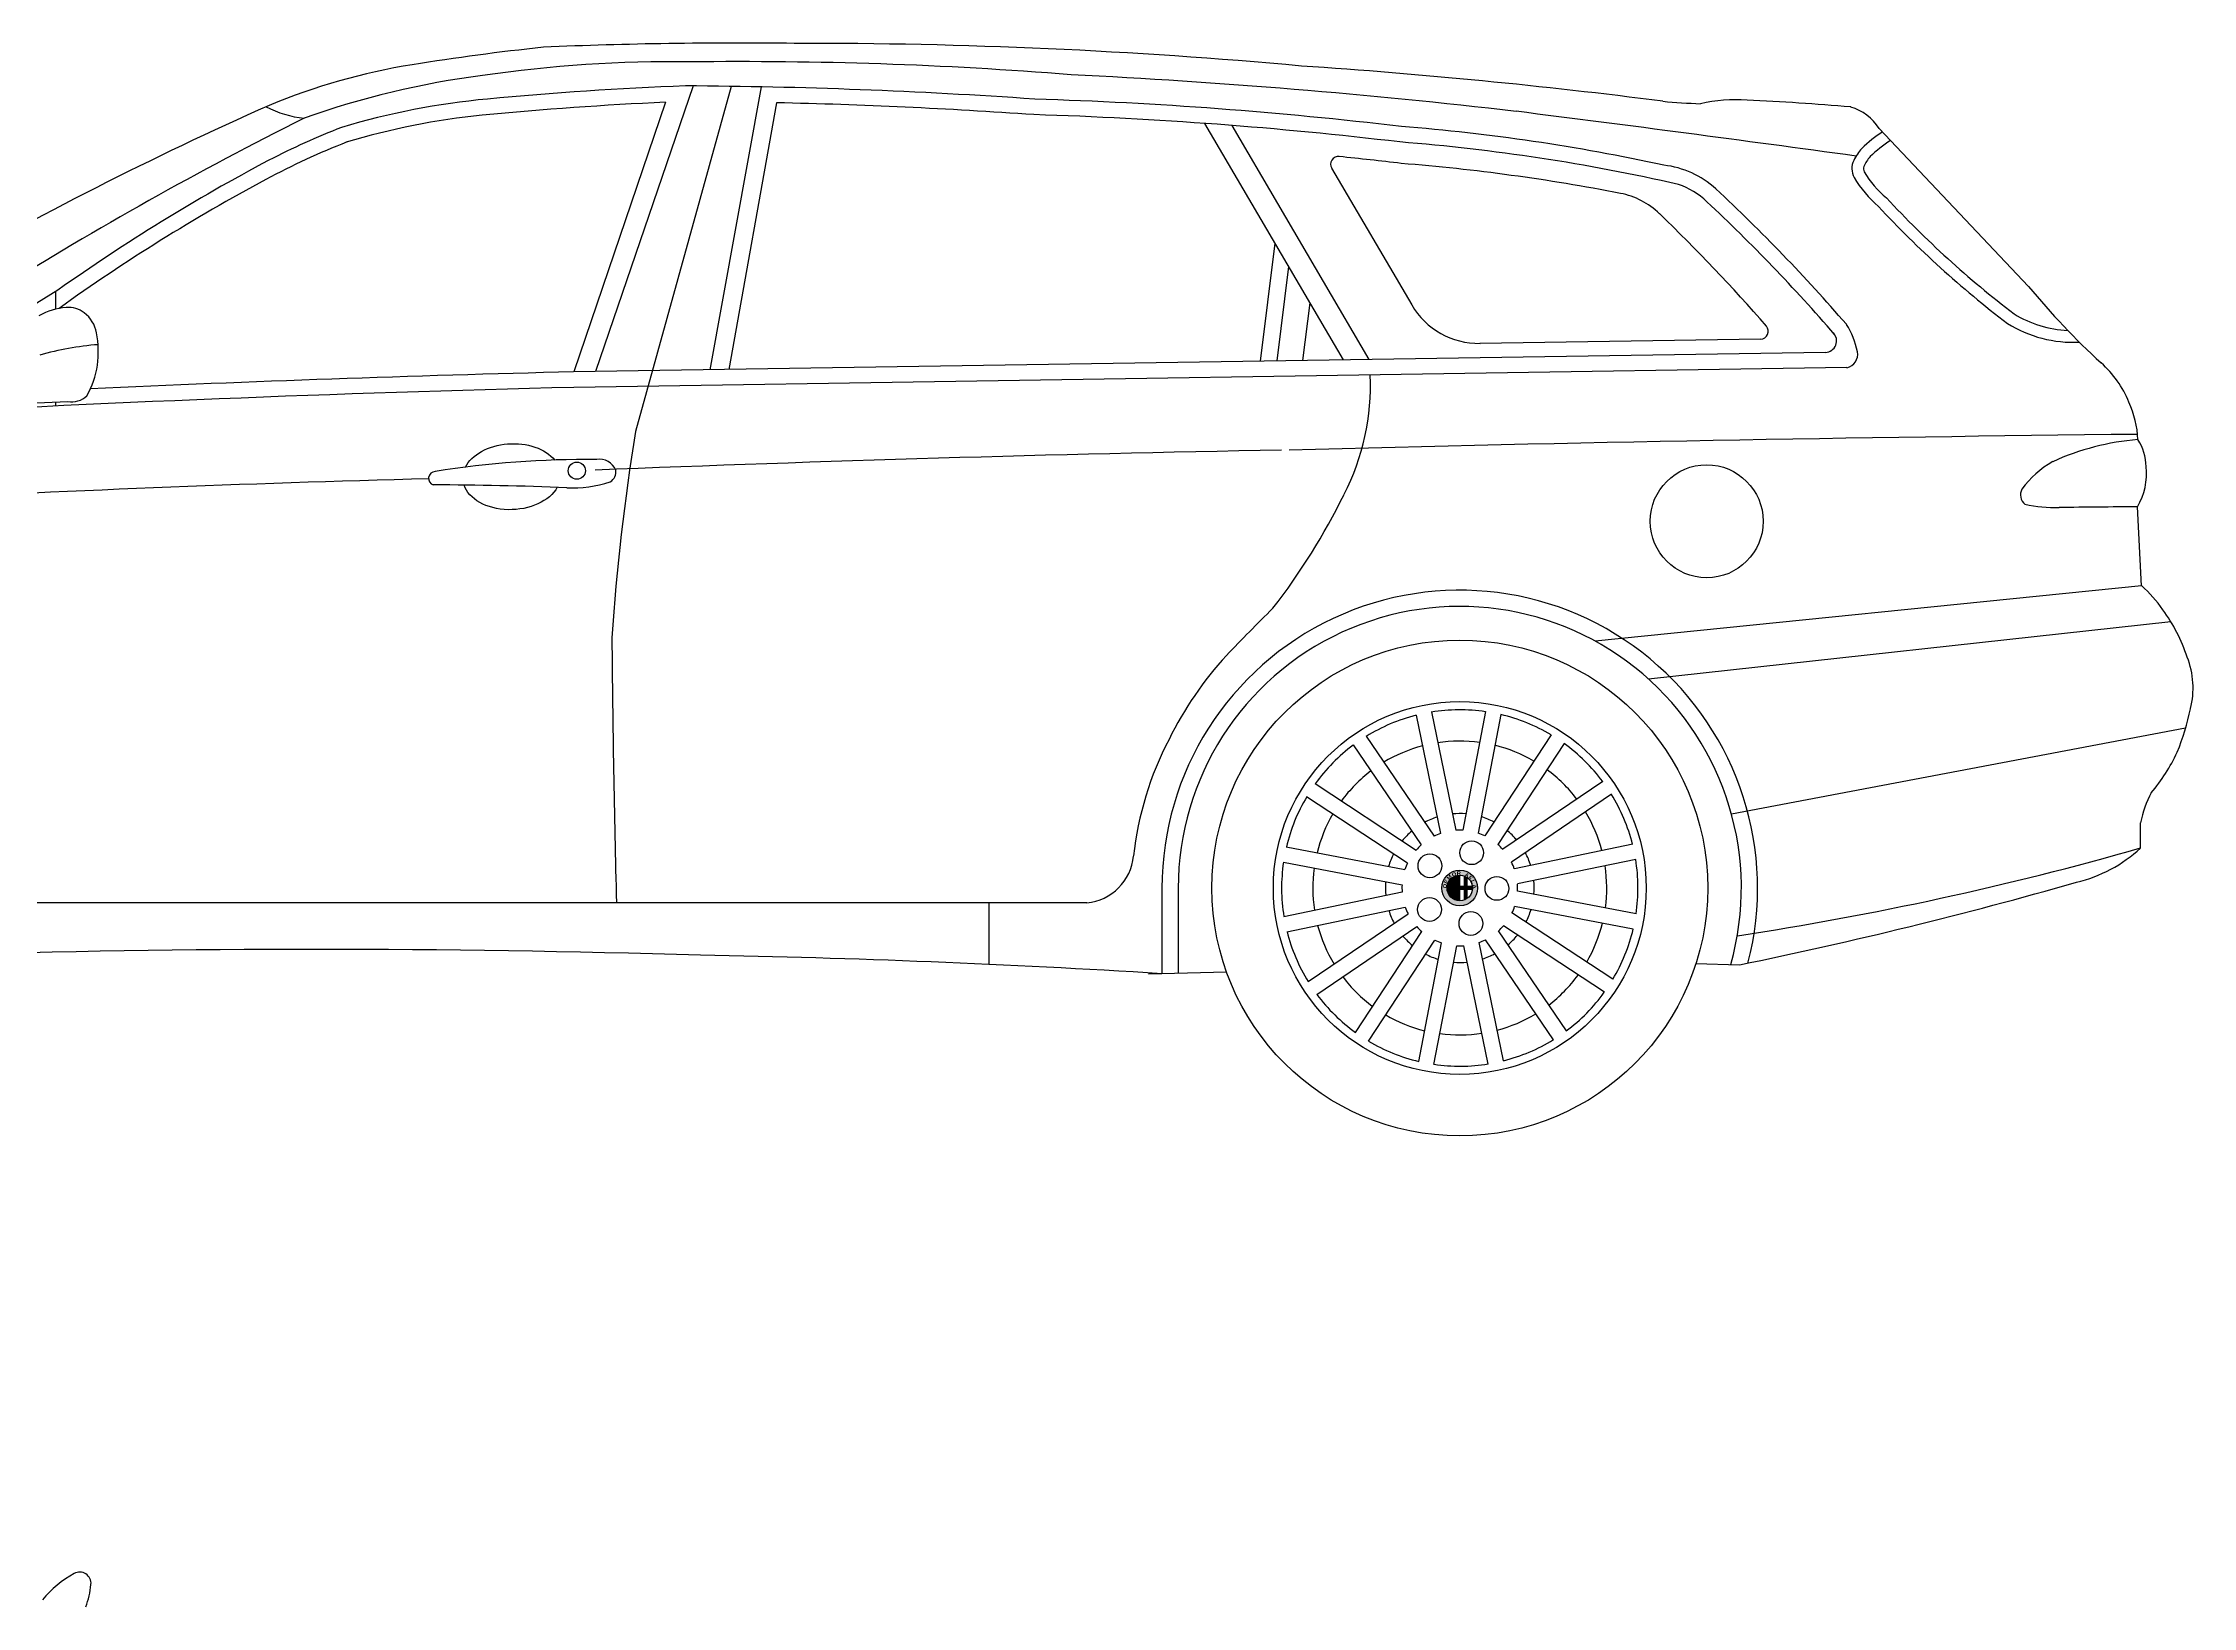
# Model space of a CAD drawing. Header units: millimetres. Extents: x 116290 to 180258, y 22146 to 121276.
# Drawn here: x 156076 to 158842, y 48008 to 50021 of the extents above; entities that cross this region are included whole.
import ezdxf

# ---------------------------------------------------------------- set-up
doc = ezdxf.new("R2010")
doc.units = ezdxf.units.MM
doc.styles.add('ALFA', font='')
doc.styles.get('ALFA').set_extended_font_data('Arial Black')

# ---------------------------------------------------------------- blocks, each defined once
blk = doc.blocks.new('A$C387A49CC')
h = blk.add_hatch(color=256)
edge = h.paths.add_edge_path()
edge.add_arc((3497.6, 319), 23, 180, 540, ccw=False)
edge = h.paths.add_edge_path(flags=16)
edge.add_arc((3497.6, 319), 16.4, 180, 540, ccw=False)
h = blk.add_hatch(color=256)
edge = h.paths.add_edge_path(flags=16)
edge.add_arc((3492.1, 323.1), 0.79, 353.0752, 435.4624)
edge.add_line((3492.3, 323.9), (3488.7, 323.9))
edge.add_line((3488.7, 323.9), (3488.7, 324.9))
edge.add_line((3488.7, 324.9), (3492.2, 324.9))
edge.add_arc((3491.8, 326), 1.16, 289.0926, 367.0138)
edge.add_line((3493, 326.1), (3488.7, 326.1))
edge.add_line((3488.7, 326.1), (3488.7, 327))
edge.add_line((3488.7, 327), (3486, 327))
edge.add_line((3486, 327), (3486, 327.3))
edge.add_line((3486, 327.3), (3485.6, 327.3))
edge.add_arc((3489.2, 322.3), 6.19, 485.6522, 520.7879)
edge.add_arc((3488.5, 323.1), 5.26, 527.0772, 556.0502)
edge.add_arc((3487.2, 322.8), 3.97, 196.0502, 255.0584)
edge.add_arc((3487.9, 325.6), 6.88, 255.465, 267.697)
edge.add_line((3487.7, 318.7), (3492.7, 318.7))
edge.add_arc((3492.7, 318.2), 0.512, 270, 450, ccw=False)
edge.add_line((3492.7, 317.7), (3487.2, 317.7))
edge.add_arc((3487.2, 315.1), 2.59, 450, 630)
edge.add_line((3487.2, 312.5), (3492.6, 312.5))
edge.add_arc((3492.6, 312), 0.475, 270, 450, ccw=False)
edge.add_line((3492.6, 311.6), (3488.7, 311.6))
edge.add_arc((3488.7, 310), 1.53, 450, 630)
edge.add_line((3488.7, 308.5), (3491.3, 308.5))
edge.add_arc((3491.3, 308), 0.475, 270, 450, ccw=False)
edge.add_line((3491.3, 307.5), (3489.7, 307.5))
edge.add_arc((3489.7, 306.8), 0.699, 456.5973, 542.5647)
edge.add_arc((3490.1, 307), 1.06, 188.9401, 253.4184)
edge.add_arc((3490.5, 306.8), 1.17, 189.3553, 228.8734, ccw=False)
edge.add_arc((3489.7, 306.6), 0.27, 457.7314, 527.0675, ccw=False)
edge.add_line((3489.6, 306.9), (3491.3, 306.9))
edge.add_arc((3491.3, 308.1), 1.22, 270, 450)
edge.add_line((3491.3, 309.3), (3488.7, 309.3))
edge.add_arc((3488.7, 309.7), 0.429, 90, 270, ccw=False)
edge.add_line((3488.7, 310.2), (3492.6, 310.2))
edge.add_arc((3492.6, 312.2), 2.05, 270, 450)
edge.add_line((3492.6, 314.2), (3487.2, 314.2))
edge.add_arc((3487.2, 314.8), 0.522, 90, 270, ccw=False)
edge.add_line((3487.2, 315.3), (3492.6, 315.3))
edge.add_arc((3492.6, 318.3), 2.96, 270, 450)
edge.add_line((3492.6, 321.2), (3487.3, 321.2))
edge.add_arc((3487.3, 321.6), 0.424, 180, 270, ccw=False)
edge.add_line((3486.8, 321.6), (3486.8, 322.6))
edge.add_arc((3487.3, 322.6), 0.424, 450, 540, ccw=False)
edge.add_line((3487.3, 323), (3492.9, 323))
edge.add_line((3492.9, 323), (3492.9, 323))
edge = h.paths.add_edge_path(flags=16)
edge.add_line((3495.3, 321.6), (3494.5, 322.4))
edge.add_line((3494.5, 322.4), (3494.5, 323.9))
edge.add_arc((3494, 324.5), 0.768, 303.4845, 326.5155)
edge.add_line((3494.7, 324.1), (3495.5, 324.1))
edge.add_arc((3496.1, 324.5), 0.739, 214.9708, 505.0292)
edge.add_line((3495.5, 324.9), (3494.7, 324.9))
edge.add_arc((3494, 324.5), 0.768, 393.4845, 416.5155)
edge.add_line((3494.5, 325.1), (3494.5, 326.6))
edge.add_line((3494.5, 326.6), (3495.3, 327.4))
edge.add_arc((3495.1, 327.7), 0.424, 311.3596, 491.3596)
edge.add_line((3494.8, 328), (3493.6, 327))
edge.add_line((3493.6, 327), (3493.6, 325.1))
edge.add_arc((3494, 324.5), 0.768, 483.4845, 596.5155)
edge.add_line((3493.6, 323.9), (3493.6, 322))
edge.add_line((3493.6, 322), (3494.8, 321))
edge.add_arc((3495.1, 321.3), 0.424, 228.6404, 408.6404)
h.paths.add_polyline_path([(3487.9, 329.9), (3493.4, 329.9), (3493.4, 328.3), (3487.9, 328.3)], flags=16)
edge = h.paths.add_edge_path(flags=16)
edge.add_arc((3489.6, 330.5), 0.425, 180, 540, ccw=False)
edge = h.paths.add_edge_path(flags=16)
edge.add_arc((3488.4, 330.5), 0.425, 180, 540, ccw=False)
edge = h.paths.add_edge_path(flags=16)
edge.add_arc((3490.7, 330.5), 0.425, 180, 540, ccw=False)
edge = h.paths.add_edge_path(flags=16)
edge.add_arc((3491.8, 330.5), 0.425, 180, 540, ccw=False)
edge = h.paths.add_edge_path(flags=16)
edge.add_arc((3492.9, 330.5), 0.425, 180, 540, ccw=False)
edge = h.paths.add_edge_path()
edge.add_arc((3497.6, 319), 16.4, 90, 270, ccw=False)
edge.add_line((3497.6, 335.4), (3497.6, 302.7))
h = blk.add_hatch(color=256)
edge = h.paths.add_edge_path()
edge.add_line((3513, 320.9), (3507.1, 320.9))
edge.add_line((3507.1, 320.9), (3507.1, 331.3))
edge.add_arc((3497.6, 319), 15.5, 412.2847, 428.2282)
edge.add_line((3503.4, 333.4), (3503.4, 320.9))
edge.add_line((3503.4, 320.9), (3497.9, 320.9))
edge.add_line((3497.9, 320.9), (3497.9, 317.3))
edge.add_line((3497.9, 317.3), (3503.4, 317.3))
edge.add_line((3503.4, 317.3), (3503.4, 304.7))
edge.add_arc((3497.6, 319), 15.5, 291.7718, 307.7153)
edge.add_line((3507.1, 306.8), (3507.1, 317.3))
edge.add_line((3507.1, 317.3), (3513, 317.3))
edge.add_arc((3497.6, 319), 15.5, 353.4699, 366.709)
h = blk.add_hatch(color=256)
edge = h.paths.add_edge_path()
edge.add_arc((3492.1, 323.1), 0.79, 353.0752, 435.4624)
edge.add_line((3492.3, 323.9), (3488.7, 323.9))
edge.add_line((3488.7, 323.9), (3488.7, 324.9))
edge.add_line((3488.7, 324.9), (3492.2, 324.9))
edge.add_arc((3491.8, 326), 1.16, 289.0926, 367.0138)
edge.add_line((3493, 326.1), (3488.7, 326.1))
edge.add_line((3488.7, 326.1), (3488.7, 327))
edge.add_line((3488.7, 327), (3486, 327))
edge.add_line((3486, 327), (3486, 327.3))
edge.add_line((3486, 327.3), (3485.6, 327.3))
edge.add_arc((3489.2, 322.3), 6.19, 485.6522, 520.7879)
edge.add_arc((3488.5, 323.1), 5.26, 527.0772, 556.0502)
edge.add_arc((3487.2, 322.8), 3.97, 196.0502, 255.0584)
edge.add_arc((3487.9, 325.6), 6.88, 255.465, 267.697)
edge.add_line((3487.7, 318.7), (3492.7, 318.7))
edge.add_arc((3492.7, 318.2), 0.512, 270, 450, ccw=False)
edge.add_line((3492.7, 317.7), (3487.2, 317.7))
edge.add_arc((3487.2, 315.1), 2.59, 450, 630)
edge.add_line((3487.2, 312.5), (3492.6, 312.5))
edge.add_arc((3492.6, 312), 0.475, 270, 450, ccw=False)
edge.add_line((3492.6, 311.6), (3488.7, 311.6))
edge.add_arc((3488.7, 310), 1.53, 450, 630)
edge.add_line((3488.7, 308.5), (3491.3, 308.5))
edge.add_arc((3491.3, 308), 0.475, 270, 450, ccw=False)
edge.add_line((3491.3, 307.5), (3489.7, 307.5))
edge.add_arc((3489.7, 306.8), 0.699, 456.5973, 542.5647)
edge.add_arc((3490.1, 307), 1.06, 188.9401, 253.4184)
edge.add_arc((3490.5, 306.8), 1.17, 189.3553, 228.8734, ccw=False)
edge.add_arc((3489.7, 306.6), 0.27, 457.7314, 527.0675, ccw=False)
edge.add_line((3489.6, 306.9), (3491.3, 306.9))
edge.add_arc((3491.3, 308.1), 1.22, 270, 450)
edge.add_line((3491.3, 309.3), (3488.7, 309.3))
edge.add_arc((3488.7, 309.7), 0.429, 90, 270, ccw=False)
edge.add_line((3488.7, 310.2), (3492.6, 310.2))
edge.add_arc((3492.6, 312.2), 2.05, 270, 450)
edge.add_line((3492.6, 314.2), (3487.2, 314.2))
edge.add_arc((3487.2, 314.8), 0.522, 90, 270, ccw=False)
edge.add_line((3487.2, 315.3), (3492.6, 315.3))
edge.add_arc((3492.6, 318.3), 2.96, 270, 450)
edge.add_line((3492.6, 321.2), (3487.3, 321.2))
edge.add_arc((3487.3, 321.6), 0.424, 180, 270, ccw=False)
edge.add_line((3486.8, 321.6), (3486.8, 322.6))
edge.add_arc((3487.3, 322.6), 0.424, 450, 540, ccw=False)
edge.add_line((3487.3, 323), (3492.9, 323))
h = blk.add_hatch(color=256)
h.paths.add_polyline_path([(3487.9, 328.3), (3487.9, 328.5), (3493.4, 328.5), (3493.4, 328.3)])
h.paths.add_polyline_path([(3487.9, 329.2), (3487.9, 329.9), (3493.4, 329.9), (3493.4, 329.2)])
h.paths.add_polyline_path([(3492.5, 330.5, -1), (3493.3, 330.5, -1)])
h.paths.add_polyline_path([(3491.3, 330.5, -1), (3492.2, 330.5, -1)])
h.paths.add_polyline_path([(3490.2, 330.5, -1), (3491.1, 330.5, -1)])
h.paths.add_polyline_path([(3489.1, 330.5, -1), (3490, 330.5, -1)])
h.paths.add_polyline_path([(3488, 330.5, -1), (3488.9, 330.5, -1)])
blk.add_hatch(color=256).paths.add_polyline_path([(3493.4, 329.2), (3493.4, 328.5), (3487.9, 328.5), (3487.9, 329.2)])
h = blk.add_hatch(color=256)
edge = h.paths.add_edge_path()
edge.add_line((3495.3, 321.6), (3494.5, 322.4))
edge.add_line((3494.5, 322.4), (3494.5, 323.9))
edge.add_arc((3494, 324.5), 0.768, 303.4845, 326.5155)
edge.add_line((3494.7, 324.1), (3495.5, 324.1))
edge.add_arc((3496.1, 324.5), 0.739, 214.9708, 505.0292)
edge.add_line((3495.5, 324.9), (3494.7, 324.9))
edge.add_arc((3494, 324.5), 0.768, 393.4845, 416.5155)
edge.add_line((3494.5, 325.1), (3494.5, 326.6))
edge.add_line((3494.5, 326.6), (3495.3, 327.4))
edge.add_arc((3495.1, 327.7), 0.424, 311.3596, 491.3596)
edge.add_line((3494.8, 328), (3493.6, 327))
edge.add_line((3493.6, 327), (3493.6, 325.1))
edge.add_arc((3494, 324.5), 0.768, 483.4845, 596.5155)
edge.add_line((3493.6, 323.9), (3493.6, 322))
edge.add_line((3493.6, 322), (3494.8, 321))
edge.add_arc((3495.1, 321.3), 0.424, 228.6404, 408.6404)
for p, q in [((2475.7, 1330.1), (2357.7, 983.1)), ((2511, 1351.1), (2385.5, 983.6)), ((2559.9, 1350.6), (2437, 906.3)), ((2598.5, 1349.9), (2532.7, 985.8)), ((2618.2, 1329.5), (2557.2, 986.2)), ((3169.3, 1302.9), (3347.6, 998.5)), ((3204.2, 1300.3), (3380.7, 999)), ((4229.5, 1093), (4037.4, 1296.4)), ((3332.7, 1245.2), (3435.8, 1069.3)), ((3259.5, 1149), (3240.9, 996.9)), ((3277.2, 1118.7), (3262.3, 997.2)), ((1690.5, 1086.3), (1690.5, 1063.7)), ((3304.5, 1072.2), (3295.4, 997.7)), ((3884.8, 1025.4), (3523.6, 1019.8)), ((3968.2, 1008.2), (2357.3, 983.1)), ((3995.5, 988.6), (2357.7, 963.1)), ((1581, 939.6), (1706.4, 944.9)), ((1690.5, 944.3), (1690.5, 939.1)), ((4374.9, 708), (4369.7, 809.6)), ((4374.9, 708), (3671.8, 636.8)), ((4412.7, 661.4), (3740.5, 587.9)), ((3441.4, 541.5), (3472.9, 389.2)), ((3461, 545.6), (3492.5, 393.3)), ((3530.8, 546.1), (3501.6, 393.4)), ((3550.4, 542.4), (3521.3, 389.6)), ((3360.5, 503.1), (3447.9, 374.4)), ((3377.1, 514.3), (3464.5, 385.7)), ((3615.2, 516.1), (3529.8, 386.2)), ((3631.9, 505.1), (3546.5, 375.2)), ((4431.5, 524.7), (3847.3, 414)), ((3311.5, 453.3), (3441.5, 367.9)), ((3681.6, 456.1), (3553, 368.8)), ((3300.5, 436.6), (3430.5, 351.2)), ((3692.9, 439.6), (3564.2, 352.2)), ((4373.6, 370.5), (4373.6, 403)), ((3274.3, 371.9), (3427.1, 342.7)), ((3720.1, 375.3), (3567.8, 343.8)), ((3270.6, 352.2), (3423.3, 323.1)), ((3497.6, 302.7), (3497.6, 335.4)), ((3503.4, 333.4), (3503.4, 320.9)), ((3724.1, 355.7), (3571.9, 324.2)), ((3114.4, 319), (3114.4, 208.7)), ((3135.3, 319), (3135.3, 209.2)), ((3271.1, 282.4), (3423.4, 313.9)), ((3486, 327.3), (3485.6, 327.3)), ((3486, 327), (3486, 327.3)), ((3488.7, 327), (3486, 327)), ((3486.8, 321.6), (3486.8, 322.6)), ((3492.7, 317.7), (3487.2, 317.7)), ((3487.2, 315.3), (3492.6, 315.3)), ((3492.6, 314.2), (3487.2, 314.2)), ((3487.2, 312.5), (3492.6, 312.5)), ((3487.3, 323), (3492.9, 323)), ((3492.6, 321.2), (3487.3, 321.2)), ((3487.7, 318.7), (3492.7, 318.7)), ((3493.4, 329.9), (3487.9, 329.9)), ((3487.9, 329.9), (3487.9, 328.3)), ((3493.4, 329.2), (3487.9, 329.2)), ((3493.4, 328.5), (3487.9, 328.5)), ((3493.4, 328.3), (3487.9, 328.3)), ((3488.7, 326.1), (3488.7, 327)), ((3493, 326.1), (3488.7, 326.1)), ((3488.7, 323.9), (3488.7, 324.9)), ((3488.7, 324.9), (3492.2, 324.9)), ((3492.3, 323.9), (3488.7, 323.9)), ((3492.6, 311.6), (3488.7, 311.6)), ((3488.7, 310.2), (3492.6, 310.2)), ((3491.3, 309.3), (3488.7, 309.3)), ((3488.7, 308.5), (3491.3, 308.5)), ((3489.6, 306.9), (3491.3, 306.9)), ((3491.3, 307.5), (3489.7, 307.5)), ((3493.4, 329.9), (3493.4, 328.3)), ((3494.8, 328), (3493.6, 327)), ((3493.6, 327), (3493.6, 325.1)), ((3493.6, 323.9), (3493.6, 322)), ((3493.6, 322), (3494.8, 321)), ((3494.5, 326.6), (3495.3, 327.4)), ((3494.5, 325.1), (3494.5, 326.6)), ((3494.5, 322.4), (3494.5, 323.9)), ((3495.3, 321.6), (3494.5, 322.4)), ((3495.5, 324.9), (3494.7, 324.9)), ((3494.7, 324.1), (3495.5, 324.1)), ((3503.4, 320.9), (3497.9, 320.9)), ((3497.9, 320.9), (3497.9, 317.3)), ((3497.9, 317.3), (3503.4, 317.3)), ((3503.4, 317.3), (3503.4, 304.7)), ((3507.1, 320.9), (3507.1, 331.3)), ((3513, 320.9), (3507.1, 320.9)), ((3507.1, 306.8), (3507.1, 317.3)), ((3507.1, 317.3), (3513, 317.3)), ((3724.7, 285.9), (3571.9, 315)), ((3017.7, 299.9), (1452.7, 299.9)), ((2891.4, 299.9), (2891.4, 220.7)), ((3275.1, 262.8), (3427.4, 294.3)), ((3302.4, 198.5), (3431, 285.9)), ((3694.7, 201.5), (3564.7, 286.9)), ((3720.9, 266.2), (3568.2, 295.4)), ((3313.6, 181.9), (3442.2, 269.3)), ((3363.4, 132.9), (3448.8, 262.9)), ((3380.1, 122), (3465.5, 251.9)), ((3618.2, 123.8), (3530.8, 252.4)), ((3634.7, 135), (3547.3, 263.7)), ((3683.7, 184.8), (3553.8, 270.2)), ((3444.8, 95.7), (3474, 248.5)), ((3464.4, 92), (3493.6, 244.7)), ((3534.3, 92.5), (3502.8, 244.8)), ((3553.9, 96.6), (3522.4, 248.9)), ((3801.5, 221.8), (3857.6, 220.3)), ((3197.5, 210.9), (3096.9, 208.2))]:
    blk.add_line(p, q)
for centre, radius in [((2361.5, 856), 11), ((3815.3, 790.9), 72.7), ((3497.6, 319), 319), ((3497.6, 319), 319), ((3497.6, 319), 239.9), ((3459.2, 347.6), 15.3), ((3512.9, 364.4), 15.3), ((3497.6, 319), 23), ((3497.6, 319), 23), ((3497.6, 319), 16.4), ((3545.4, 318.5), 15.3), ((3458.6, 291.4), 15.3), ((3488.4, 330.5), 0.425), ((3489.6, 330.5), 0.425), ((3490.7, 330.5), 0.425), ((3491.8, 330.5), 0.425), ((3492.9, 330.5), 0.425), ((3511.9, 273.4), 15.3)]:
    blk.add_circle(centre, radius)
for centre, radius, start, end in [((2639.9, -1643.1), 3060.9, 96.0287, 99.2139), ((2567.9, -4356.5), 5762.8, 89.27035, 92.48092), ((2653.8, -5634.1), 7040, 84.78196, 90.10186), ((2282.4, 560.6), 828.5, 99.2139, 112.4873), ((2375, 290.8), 1082, 97.1719, 109.6875), ((2481.2, -256.4), 1638.6, 89.0921, 98.4678), ((2572.9, -3964), 5346.4, 85.4443, 90.7044), ((2575.4, -7274.9), 8650.7, 83.39614, 87.20304), ((2780.7, -6309.2), 7703, 82.70363, 86.17861), ((2332.1, 393.6), 944.5, 95.2091, 106.8166), ((2678.3, -3224), 4558.6, 92.5478, 95.5194), ((2678.3, -3224), 4578.6, 92.2133, 95.4136), ((2457.6, -5734.8), 7086.1, 86.00984, 89.64518), ((2457.6, -5734.8), 7066.1, 86.00669, 88.69777), ((2784, -4071.1), 5407.8, 83.2202, 88.2342), ((3861.6, 2507.4), 1180.5, 265.0124, 267.3606), ((3853.5, 1120.8), 212.6, 86.3137, 102.5843), ((3688.1, -2345.1), 3682.4, 85.1324, 87.2124), ((3861.8, -2945.4), 4673.4, 113.9379, 119.982), ((4176.8, -3014), 4835.9, 116.614, 121.9727), ((2024.4, 1442.9), 134, 242.139, 264.0269), ((2332.1, 393.6), 924.5, 95.7265, 106.8166), ((2784, -4071.1), 5387.8, 83.216, 88.2383), ((-1380.7, -37966.4), 39595.6, 82.17894, 82.81704), ((3981.4, 1260.1), 66.7, 32.9654, 73.3045), ((2381.5, 457.8), 879.7, 111.0146, 118.5341), ((2381.5, 457.8), 899.7, 111.0146, 117.5624), ((3222.5, -1227.2), 2514, 77.2112, 85.4833), ((3222.5, -1227.2), 2534, 77.7491, 85.4743), ((4150.6, 1128.9), 196.3, 123.7841, 133.7328), ((4150.6, 1128.9), 181.3, 122.982, 133.6093), ((3100.9, -892.6), 2429.8, 117.8672, 125.3855), ((3341.4, 1250.3), 10, 84.0713, 210.3588), ((2785.9, -4098.7), 5387.8, 83.216, 84.0713), ((3224.4, -1254.9), 2514, 78.994, 85.4833), ((3746.5, 1130.3), 119.6, 47.6927, 83.4264), ((4026.1, 1244.7), 24, 153.8321, 208.0619), ((4054.9, 1232.9), 55, 136.5502, 156.0528), ((4026.1, 1244.7), 8.98, 163.2489, 206.4902), ((4054.9, 1232.9), 40, 137.0466, 158.9939), ((3100.9, -892.6), 2409.8, 118.2245, 125.6853), ((3746.5, 1130.3), 99.6, 46.159, 70.9648), ((2277.3, -443), 2272.2, 40.8887, 46.9978), ((4129.9, 1306.9), 145, 210.4585, 229.8429), ((4129.9, 1306.9), 130, 210.6266, 230.2348), ((3685.2, 1114.7), 100, 46.0832, 78.994), ((2277.3, -443), 2252.2, 40.8887, 46.9238), ((5000.1, 2091.4), 1315.5, 222.8925, 232.6642), ((5000.1, 2091.4), 1300.5, 222.8513, 232.6322), ((2192.4, -435.6), 2252.2, 41.0015, 46.0832), ((2512.4, -278), 1592.7, 120.9255, 127.0588), ((4974.6, 1706), 964.8, 219.4453, 227.5013), ((1711.9, 977.7), 88.6, 94.7933, 118.744), ((1707.3, 1032.5), 33.6, 52.6913, 94.7933), ((1702.1, 1025.8), 42.1, 10.1762, 52.6913), ((3522.1, 1119.8), 100, 210.3588, 270.8911), ((4287.2, 1181.7), 145.5, 238.3641, 267.157), ((1610.8, 1009.4), 134.9, 352.4887, 10.1762), ((3884.6, 1035.4), 10, 270.8911, 41.0015), ((3967.6, 1023.1), 14.9, 272.0402, 44.421), ((3911.5, 990.3), 79.5, 27.637, 32.8917), ((3911.5, 990.3), 99.5, 10.8475, 32.8917), ((4287.2, 1181.7), 160.5, 238.0902, 272.7014), ((1774.7, 638.4), 380.9, 94.406, 105.8963), ((3992.1, 1005.7), 17.5, 281.4638, 10.8475), ((1633.5, 1007.6), 112.2, 330.4128, 351.8751), ((3094.6, -28826.3), 29818.6, 91.41686, 92.61221), ((3080.2, 964.9), 302.4, 332.5834, 2.6918), ((4233.4, 893.4), 135.1, 22.04, 48.5915), ((3094.6, -28826.3), 29798.6, 91.41704, 93.17388), ((1711.4, 973.6), 29, 260.1947, 312.5794), ((4232.3, 888.1), 138.2, 3.3036, 23.8829), ((5251.9, 448.8), 2851.8, 170.7671, 176.1382), ((5163, -71610.9), 72518, 90.626808, 91.489548), ((4397.7, 564.9), 332.3, 94.7331, 114.3693), ((4313, 859.7), 67.8, 1.3049, 32.4167), ((2376.1, -389.3), 1259.8, 89.5038, 98.9858), ((4042.1, -40783.9), 41673.6, 91.06391, 92.2787), ((2391, 848.5), 22.2, 21.7189, 100.5113), ((4320.8, 760.3), 123.1, 119.3298, 144.2111), ((4295.5, 852.5), 85.7, 329.9505, 5.8557), ((2907, -26623.9), 27479.4, 91.53523, 93.01191), ((2179.6, 846.1), 8.87, 91.9965, 250.9331), ((2159.3, -4071.4), 4909.2, 87.792, 89.7967), ((2357.1, 981.8), 147.9, 266.6332, 288.6869), ((2397.4, 854.3), 14.4, 299.2747, 9.9552), ((4234.9, 824.8), 15.8, 151.7164, 229.7124), ((2580.1, 1203.4), 856.4, 322.2428, 333.8205), ((4266, 1011.8), 203.3, 258.2779, 270.8438), ((4481.9, -14725.9), 15535.9, 90.41383, 90.78534), ((3497.6, 319), 383.2, 345.4126, 180), ((4251.2, 571.6), 184.2, 34.959, 47.8075), ((3497.6, 319), 362.3, 344.2338, 180), ((4903.9, -996.1), 2349, 134.51, 136.5932), ((4228.8, 549.2), 215.4, 18.061, 36.4308), ((21854.9, 805.3), 19449, 180.48459, 181.489), ((3526.2, 313.7), 448.1, 137.2053, 153.9807), ((4331, 576.3), 110.1, 346.0756, 21.1313), ((3497.6, 319), 229.3, 104.1905, 121.6906), ((3497.6, 319), 229.3, 81.6905, 99.1906), ((3497.6, 319), 229.3, 59.1905, 76.6906), ((4092.2, 623.9), 353.5, 338.3835, 347.8939), ((3500.5, 313.4), 425.3, 152.4232, 173.681), ((3497.6, 319), 229.3, 126.6905, 144.1906), ((3497.6, 319), 189.1, 104.7216, 121.1595), ((3497.6, 319), 189.1, 82.2216, 98.6595), ((3497.6, 319), 189.1, 59.7216, 76.1595), ((3497.6, 319), 229.3, 36.6905, 54.1906), ((3497.6, 319), 189.1, 37.2216, 53.6595), ((4205.8, 594.8), 237.6, 319.8357, 334.8117), ((3497.6, 319), 189.1, 127.2216, 143.6595), ((3497.6, 319), 229.3, 149.1905, 166.6906), ((3497.6, 319), 189.1, 14.7216, 31.1595), ((3497.6, 319), 229.3, 14.1905, 31.6906), ((4504.6, 377.9), 133.4, 151.4885, 169.13), ((3497.6, 319), 189.1, 149.7216, 166.1595), ((3497.6, 319), 95.8, 130.1831, 140.6981), ((3497.6, 319), 95.8, 107.6831, 118.1981), ((3497.6, 319), 74.4, 109.4133, 116.4678), ((3497.6, 319), 95.8, 85.1831, 95.6981), ((3497.6, 319), 74.4, 86.9133, 93.9678), ((3497.6, 319), 74.4, 64.4133, 71.4678), ((3497.6, 319), 95.8, 62.6831, 73.1981), ((3497.6, 319), 95.8, 40.1831, 50.6981), ((3011.4, 366.2), 66.6, 275.3892, 354.7691), ((3497.6, 319), 95.8, 152.6831, 163.1981), ((3497.6, 319), 74.4, 131.9133, 138.9678), ((3497.6, 319), 74.4, 41.9133, 48.9678), ((3497.6, 319), 95.8, 17.6831, 28.1981), ((3233.6, 4358.8), 4148, 278.6122, 285.9522), ((4249.6, 503.6), 181.9, 283.1779, 312.9593), ((3497.6, 319), 229.3, 171.6905, 189.1906), ((3497.6, 319), 189.1, 172.2216, 188.6595), ((3497.6, 319), 74.4, 154.4133, 161.4678), ((3497.6, 319), 15.5, 52.2847, 68.2282), ((3497.6, 319), 74.4, 19.4133, 26.4678), ((3497.6, 319), 189.1, 352.2216, 8.6595), ((3497.6, 319), 229.3, 351.6905, 9.1906), ((3497.6, 319), 95.8, 175.1831, 185.6981), ((3497.6, 319), 74.4, 176.9133, 183.9678), ((3488.5, 323.1), 5.26, 167.0772, 196.0502), ((3489.2, 322.3), 6.19, 125.6522, 160.7879), ((3487.2, 322.8), 3.97, 196.0502, 255.0584), ((3487.2, 315.1), 2.59, 90, 270), ((3487.9, 325.6), 6.88, 255.465, 267.697), ((3487.2, 314.8), 0.522, 90, 270), ((3487.3, 322.6), 0.424, 90, 180), ((3487.3, 321.6), 0.424, 180, 270), ((3488.7, 310), 1.53, 90, 270), ((3488.7, 309.7), 0.429, 90, 270), ((3489.7, 306.8), 0.699, 96.5973, 182.5647), ((3490.1, 307), 1.06, 188.9401, 253.4184), ((3489.7, 306.6), 0.27, 97.7314, 167.0675), ((3490.5, 306.8), 1.17, 189.3553, 228.8734), ((3491.3, 308.1), 1.22, 270, 90), ((3491.3, 308), 0.475, 270, 90), ((3491.8, 326), 1.16, 289.0926, 7.0138), ((3492.1, 323.1), 0.79, 353.0752, 75.4624), ((3492.6, 318.3), 2.96, 270, 90), ((3492.6, 312.2), 2.05, 270, 90), ((3492.6, 312), 0.475, 270, 90), ((3492.7, 318.2), 0.512, 270, 90), ((3494, 324.5), 0.768, 123.4845, 236.5155), ((3494, 324.5), 0.768, 33.4845, 56.5155), ((3494, 324.5), 0.768, 303.4845, 326.5155), ((3495.1, 327.7), 0.424, 311.3596, 131.3596), ((3495.1, 321.3), 0.424, 228.6404, 48.6404), ((3496.1, 324.5), 0.739, 214.9708, 145.0292), ((3497.6, 319), 15.5, 291.7718, 307.7153), ((3497.6, 319), 15.5, 353.4699, 6.709), ((3497.6, 319), 74.4, 356.9133, 3.9678), ((3497.6, 319), 95.8, 355.1831, 5.6981), ((2700.6, 5880.4), 5777.2, 281.55223, 285.98026), ((3497.6, 319), 95.8, 197.6831, 208.1981), ((3497.6, 319), 74.4, 199.4133, 206.4678), ((3497.6, 319), 74.4, 334.4133, 341.4678), ((3497.6, 319), 95.8, 332.6831, 343.1981), ((3497.6, 319), 229.3, 194.1905, 211.6906), ((3497.6, 319), 189.1, 194.7216, 211.1595), ((3497.6, 319), 95.8, 220.1831, 230.6981), ((3497.6, 319), 74.4, 221.9133, 228.9678), ((3497.6, 319), 74.4, 244.4133, 251.4678), ((3497.6, 319), 74.4, 289.4133, 296.4678), ((3497.6, 319), 74.4, 311.9133, 318.9678), ((3497.6, 319), 95.8, 310.1831, 320.6981), ((3497.6, 319), 189.1, 329.7216, 346.1595), ((3497.6, 319), 229.3, 329.1905, 346.6906), ((2026.3, -16045.5), 16285.5, 88.26103, 91.73897), ((2275.5, -13303.2), 13537.9, 86.44745, 88.9631), ((3497.6, 319), 95.8, 242.6831, 253.1981), ((3497.6, 319), 95.8, 265.1831, 275.6981), ((3497.6, 319), 74.4, 266.9133, 273.9678), ((3497.6, 319), 95.8, 287.6831, 298.1981), ((3497.6, 319), 189.1, 217.2216, 233.6595), ((3497.6, 319), 189.1, 307.2216, 323.6595), ((3497.6, 319), 229.3, 216.6905, 234.1906), ((3497.6, 319), 229.3, 306.6905, 324.1906), ((3497.6, 319), 189.1, 239.7216, 256.1595), ((3497.6, 319), 189.1, 284.7216, 301.1595), ((3497.6, 319), 229.3, 239.1905, 256.6906), ((3497.6, 319), 189.1, 262.2216, 278.6595), ((3497.6, 319), 229.3, 284.1905, 301.6906), ((3497.6, 319), 229.3, 261.6905, 279.1906)]:
    blk.add_arc(centre, radius, start, end)
at = {"extrusion": (0, 0, -1)}
for start_param, end_param in [(6.642253, 8.964429), (3.537914, 6.092691)]:
    blk.add_ellipse((2277.6, 848.3), major_axis=(-62.8, -2.9), ratio=0.674968, start_param=start_param, end_param=end_param, dxfattribs=at)
at = {"style": 'ALFA'}
for s, rotation, p in [('M', 45.6658, (3483.7, 328.7)), ('O', 26.8611, (3488.7, 333.2)), ('R', 1.2008, (3493.7, 335.7)), ('A', 331.3784, (3503.4, 334.9)), ('F', 313.1826, (3508, 332.3)), ('O', 90.8369, (3480.8, 318.6)), ('E', 61.7091, (3481.1, 323.9)), ('L', 293.5528, (3511.8, 328.4)), ('A', 277.6054, (3513.9, 323.2))]:
    blk.add_text(s, height=4.66, rotation=rotation, dxfattribs=at).set_placement(p)
blk = doc.blocks.new('A$C670E5B59')
for centre, radius, start, end in [((1781.3, 1906.1), 138.3, 118.7321, 140.8702), ((1721.8, 2014.6), 14.6, 354.5948, 118.7321), ((1628, 2023.5), 108.8, 338.9201, 354.5948)]:
    blk.add_arc(centre, radius, start, end)

msp = doc.modelspace()

# ---------------------------------------------------------------- block references
for name, p in [('A$C387A49CC', (154401, 48614.7)), ('A$C670E5B59', (154401, 46024.2))]:
    msp.add_blockref(name, p)

doc.saveas('drawing.dxf')
